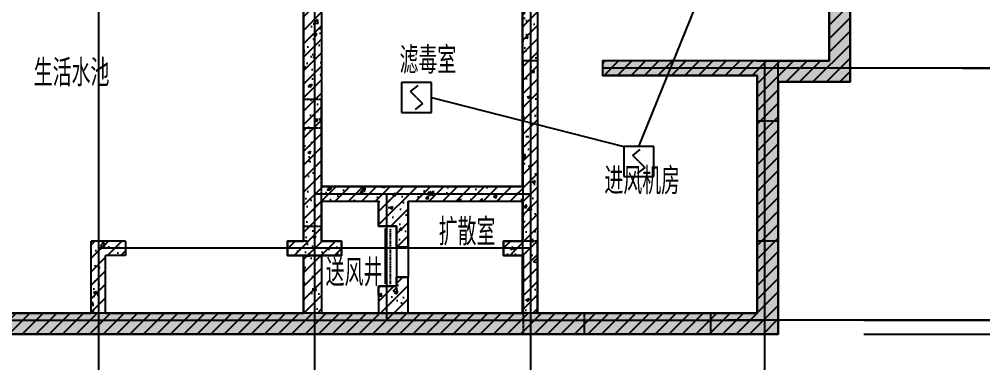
# Model space of a CAD drawing. Extents: x -170759 to 304867, y -311201 to 112352.
# Drawn here: x 97142 to 113200, y -258814 to -253093 of the extents above; entities that cross this region are included whole.
import ezdxf

# ---------------------------------------------------------------- set-up
doc = ezdxf.new("R2010")
doc.units = 0
for name, pattern in [('ACAD_ISO04W100', [30.5, 24, -3, 0.5, -3]), ('DOTE', [2.42, 2, -0.2, 0.02, -0.2]), ('HIDDEN', [0.375, 0.25, -0.125])]:
    doc.linetypes.add(name, pattern=pattern)
doc.layers.get('0').update_dxf_attribs({"linetype": 'CONTINUOUS'})
doc.layers.get('DEFPOINTS').update_dxf_attribs({"linetype": 'CONTINUOUS'})
for name, color, linetype in [('7', 8, 'CONTINUOUS'), ('AXIS', 3, 'CONTINUOUS'), ('DOTE', 251, 'CONTINUOUS'), ('EQUIP', 3, 'CONTINUOUS'), ('TC', 253, 'CONTINUOUS'), ('TEX', 7, 'CONTINUOUS'), ('TXT', 3, 'CONTINUOUS'), ('WAL', 20, 'CONTINUOUS'), ('WALL', 7, 'CONTINUOUS'), ('ZHU', 251, 'CONTINUOUS'), ('ZXX', 2, 'ACAD_ISO04W100'), ('导线', 1, 'CONTINUOUS')]:
    doc.layers.add(name, color=color, linetype=linetype)
doc.styles.add('DIM_FONT', font='SIMPLEX.shx', dxfattribs={"width": 0.8})
doc.styles.add('HZTXT', font='txt.shx', dxfattribs={"width": 0.8, "bigfont": 'hztxt.shx'})
doc.dimstyles.new('NORMAL', dxfattribs={"dimtxt": 300, "dimasz": 1, "dimexe": 250, "dimexo": 300, "dimgap": 150, "dimtad": 1, "dimdec": 0, "dimzin": 0, "dimdsep": 46, "dimtxsty": 'DIM_FONT', "dimblk": '_DIMX', "dimblk1": '_DIMX', "dimblk2": '_DIMX', "dimsah": 1, "dimcen": 2.5, "dimclrt": 7, "dimadec": 0, "dimazin": 0, "dimtfac": 1, "dimtdec": 0, "dimtix": 1, "dimtmove": 2, "dimatfit": 3, "dimldrblk": '_DIMX', "dimfxl": 0, "dimtolj": 1, "dimtzin": 0, "dimarcsym": 0})
pattern_1 = [(50, (50704.1, -264957.1), (546.554, -47.8173), [57.15, -628.65]), (355, (50704.1, -264957.1), (-105.7285, 573.17), [45.72, -502.92]), (100.451, (50749.67, -264961.1), (440.8275, 525.35), [48.57, -534.27]), (46.1842, (50704.1, -264804.7), (813.237, -126.127), [85.725, -942.975]), (96.6356, (50771.9, -264815.2), (712.213, 742.277), [72.855, -801.405]), (351.184, (50704.1, -264804.7), (712.214, 742.275), [68.58, -754.38]), (21, (50780.3, -264842.8), (454.8446, -306.7966), [57.15, -628.65]), (326, (50780.3, -264842.8), (185.406, 552.564), [45.72, -502.92]), (71.4514, (50818.2, -264868.36), (640.2495, 245.7686), [48.57, -534.27]), (37.5, (50704.12, -264957.1), (9.2658, 253.6651), [0, -496.824, 0, -510.54, 0, -504.825]), (7.5, (50704.12, -264957.1), (200.459, 300.5417), [0, -291.084, 0, -485.394, 0, -192.405]), (327.5, (50534.2, -264957.1), (406.7718, -17.1862), [0, -190.5, 0, -594.36, 0, -788.67]), (317.5, (50458, -264957.1), (444.3875, 76.2795), [0, -247.65, 0, -394.716, 0, -560.07])]

# ---------------------------------------------------------------- blocks, each defined once
blk = doc.blocks.new('_DIMX')
blk.add_line((-150, 0), (150, 0))
at = {"const_width": 50}
blk.add_lwpolyline([(-70, -70), (70, 70)], dxfattribs=at)
blk = doc.blocks.new('*D369')
at = {"layer": 'DEFPOINTS', "color": 0}
for p in [(112562, -253907, 0), (115192, -253907), (115378, -258107, 0)]:
    blk.add_point(p, dxfattribs=at)
at = {"layer": 'TC', "color": 0, "lineweight": -2}
for p, q in [((112862, -253907), (115442, -253907)), ((115192, -258106), (115192, -253908)), ((115078, -258107), (114942, -258107))]:
    blk.add_line(p, q, dxfattribs=at)
for p, rotation in [((115192, -253907), 90), ((115192, -258107), 270)]:
    blk.add_blockref('_DIMX', p, dxfattribs=dict(at, rotation=rotation))
at = {"layer": 'TC', "color": 7, "insert": (114892, -256007), "char_height": 300, "attachment_point": 5, "rotation": 90, "style": 'DIM_FONT'}
blk.add_mtext('\\A1;4200', dxfattribs=at)
blk = doc.blocks.new('*D370')
at = {"layer": 'DEFPOINTS', "color": 0}
for p in [(112792, -243707, 0), (116036, -243707), (112562, -258337)]:
    blk.add_point(p, dxfattribs=at)
at = {"layer": 'TC', "color": 0, "lineweight": -2}
for p, q in [((113092, -243707), (116286, -243707)), ((116036, -258336), (116036, -243708)), ((112862, -258337), (116286, -258337))]:
    blk.add_line(p, q, dxfattribs=at)
for p, rotation in [((116036, -243707), 90), ((116036, -258337), 270)]:
    blk.add_blockref('_DIMX', p, dxfattribs=dict(at, rotation=rotation))
at = {"layer": 'TC', "color": 7, "insert": (116336, -252024), "char_height": 300, "attachment_point": 5, "rotation": 90, "style": 'DIM_FONT'}
blk.add_mtext('\\A1;14630', dxfattribs=at)
blk = doc.blocks.new('*D398')
at = {"layer": 'AXIS', "color": 0, "lineweight": -2}
for p, q in [((111217, -258107), (115442, -258107)), ((115192, -258106), (115192, -258105)), ((115192, -258107), (115192, -258337)), ((111217, -258337), (115442, -258337)), ((115192, -258338), (115192, -258339))]:
    blk.add_line(p, q, dxfattribs=at)
at = {"layer": 'DEFPOINTS', "color": 0}
for p in [(110917, -258107, 0), (110917, -258337, 0), (115192, -258337)]:
    blk.add_point(p, dxfattribs=at)
at = {"layer": 'AXIS', "color": 0, "lineweight": -2}
for p, rotation in [((115192, -258107), 270), ((115192, -258337), 90)]:
    blk.add_blockref('_DIMX', p, dxfattribs=dict(at, rotation=rotation))
at = {"layer": 'AXIS', "color": 7, "insert": (114892, -258222), "char_height": 300, "attachment_point": 5, "rotation": 90, "style": 'DIM_FONT'}
blk.add_mtext('\\A1;230', dxfattribs=at)
blk = doc.blocks.new('*D413')
at = {"layer": 'DEFPOINTS', "color": 0}
for p in [(112562, -250607, 0), (115172, -250607), (114407, -253907)]:
    blk.add_point(p, dxfattribs=at)
at = {"layer": 'TC', "color": 0, "lineweight": -2}
for p, q in [((112862, -250607), (115422, -250607)), ((115172, -253906), (115172, -250608)), ((114707, -253907), (115422, -253907))]:
    blk.add_line(p, q, dxfattribs=at)
for p, rotation in [((115172, -250607), 90), ((115172, -253907), 270)]:
    blk.add_blockref('_DIMX', p, dxfattribs=dict(at, rotation=rotation))
at = {"layer": 'TC', "color": 7, "insert": (114872, -252257), "char_height": 300, "attachment_point": 5, "rotation": 90, "style": 'DIM_FONT'}
blk.add_mtext('\\A1;3300', dxfattribs=at)
blk = doc.blocks.new('_LINKPT1')
blk.add_line((0, 0), (0, 0))
blk = doc.blocks.new('M_I14YDH')
for p, q in [((0.5, 0.5), (-0.5, 0.5)), ((-0.5, 0.5), (-0.5, -0.5)), ((-0.2, 0.2), (0.05, 0.4)), ((0.5, -0.5), (0.5, 0.5)), ((0, 0), (-0.2, 0.2)), ((0, 0), (0.2, -0.2)), ((0.2, -0.2), (-0.05, -0.4)), ((-0.5, -0.5), (0.5, -0.5))]:
    blk.add_line(p, q)
for p in [(0, 0.5), (-0.5, 0), (0.5, 0), (0, -0.5)]:
    blk.add_blockref('_LINKPT1', p)
at = {"width": 0.8, "flags": 9}
blk.add_attdef('A', (0, 0), '', height=0.00002, dxfattribs=at)

msp = doc.modelspace()

# ---------------------------------------------------------------- hatches: boundary and pattern name
at = {"layer": 'WALL'}
h = msp.add_hatch(dxfattribs=at)
h.set_pattern_fill('AR-CONC', color=256, scale=3, style=0)
h.set_pattern_definition(pattern_1)
h.paths.add_polyline_path([(81481.64473, -244107.46476), (81481.64473, -243587.46476), (78731.64473, -243587.46476), (78731.64473, -254137.46476), (79931.64473, -254137.46476), (79931.64473, -258337.46476), (109791.64473, -258337.46476), (109791.64473, -254137.46476), (110991.64473, -254137.46476), (110991.64473, -251987.46476), (110941.64473, -251987.46476), (110941.64473, -243587.46476), (110361.64473, -243587.46476), (110361.64473, -243827.46476), (110641.64473, -243827.46476), (110641.64473, -253787.46476), (106861.64473, -253787.46476), (106861.64473, -254027.46476), (109441.64473, -254027.46476), (109441.64473, -257987.46476), (105781.64473, -257987.46476), (80281.64473, -257987.46476), (80281.64473, -253787.46476), (79081.64473, -253787.46476), (79081.64689, -243827.46456), (80031.64473, -243827.46476), (80031.64473, -244107.46476), (80281.64473, -244107.46476), (80281.64473, -243827.46476), (81241.64473, -243827.46476), (81241.64473, -244107.46476)])
h = msp.add_hatch(dxfattribs=at)
h.set_pattern_fill('ANSI31', color=256, scale=50, style=0)
h.set_pattern_definition([(45, (48812.71, -264957.1), (-112.2532, 112.2532), [])])
h.paths.add_polyline_path([(81481.64473, -244107.46476), (81481.64473, -243587.46476), (78731.64473, -243587.46476), (78731.64473, -254137.46476), (79931.64473, -254137.46476), (79931.64473, -258337.46476), (109791.64473, -258337.46476), (109791.64473, -254137.46476), (110991.64473, -254137.46476), (110991.64473, -251987.46476), (110941.64473, -251987.46476), (110941.64473, -243587.46476), (110361.64473, -243587.46476), (110361.64473, -243827.46476), (110641.64473, -243827.46476), (110641.64473, -253787.46476), (106861.64473, -253787.46476), (106861.64473, -254027.46476), (109441.64473, -254027.46476), (109441.64473, -257987.46476), (105781.64473, -257987.46476), (80281.64473, -257987.46476), (80281.64473, -253787.46476), (79081.64473, -253787.46476), (79081.64689, -243827.46456), (80031.64473, -243827.46476), (80031.64473, -244107.46476), (80281.64473, -244107.46476), (80281.64473, -243827.46476), (81241.64473, -243827.46476), (81241.64473, -244107.46476)])
h = msp.add_hatch(dxfattribs=at)
h.set_pattern_fill('AR-CONC', color=256, scale=3, style=0)
h.set_pattern_definition(pattern_1)
h.paths.add_polyline_path([(98341.64473, -252827.46476), (98341.64473, -251987.46476), (101881.64473, -251987.46476), (101881.64473, -251487.46476), (102181.64473, -251487.46476), (102181.64473, -251987.46476), (102661.64473, -251987.46476), (102661.64473, -252227.46476), (102181.64473, -252227.46476), (102181.64473, -255877.46476), (105531.64473, -255877.46476), (105531.64473, -252227.46476), (103561.64473, -252227.46476), (103561.64473, -251987.46476), (105531.64473, -251987.46476), (105531.64473, -251527.46476), (105781.64473, -251527.46476), (105781.64473, -257987.46476), (105531.64473, -257987.46476), (105531.64473, -257027.46476), (105211.64473, -257027.46476), (105212.31083, -256787.46661), (105531.64473, -256788.7137), (105531.64473, -256127.46476), (103621.64455, -256127.46476), (103621.64455, -256888.07186), (103431.64455, -256888.07186), (103431.64455, -256538.07186), (103131.64473, -256538.07186), (103131.64473, -256127.46476), (102181.64473, -256127.46476), (102181.64473, -256787.46476), (102511.64473, -256787.46476), (102511.64473, -257027.46476), (101611.64473, -257027.46476), (102181.64473, -257027.46476), (102181.64473, -257987.46476), (101881.64473, -257987.46476), (101881.64473, -257027.46476), (101611.64473, -257027.46476), (101611.64473, -256787.46476), (101881.64473, -256787.46476), (101881.64473, -252227.46476), (98581.64473, -252227.46476), (98581.64473, -252827.46476)])
h = msp.add_hatch(dxfattribs=at)
h.set_pattern_fill('ANSI31', color=256, scale=50, style=0)
h.set_pattern_definition([(45, (50015.15, -264957.1), (-112.2532, 112.2532), [])])
h.paths.add_polyline_path([(98341.64473, -252827.46476), (98341.64473, -251987.46476), (101881.64473, -251987.46476), (101881.64473, -251487.46476), (102181.64473, -251487.46476), (102181.64473, -251987.46476), (102661.64473, -251987.46476), (102661.64473, -252227.46476), (102181.64473, -252227.46476), (102181.64473, -255877.46476), (105531.64473, -255877.46476), (105531.64473, -252227.46476), (103561.64473, -252227.46476), (103561.64473, -251987.46476), (105531.64473, -251987.46476), (105531.64473, -251527.46476), (105781.64473, -251527.46476), (105781.64473, -257987.46476), (105531.64473, -257987.46476), (105531.64473, -257027.46476), (105211.64473, -257027.46476), (105212.31083, -256787.46661), (105531.64473, -256788.7137), (105531.64473, -256127.46476), (103621.64455, -256127.46476), (103621.64455, -256888.07186), (103431.64455, -256888.07186), (103431.64455, -256538.07186), (103131.64473, -256538.07186), (103131.64473, -256127.46476), (102181.64473, -256127.46476), (102181.64473, -256787.46476), (102511.64473, -256787.46476), (102511.64473, -257027.46476), (101611.64473, -257027.46476), (102181.64473, -257027.46476), (102181.64473, -257987.46476), (101881.64473, -257987.46476), (101881.64473, -257027.46476), (101611.64473, -257027.46476), (101611.64473, -256787.46476), (101881.64473, -256787.46476), (101881.64473, -252227.46476), (98581.64473, -252227.46476), (98581.64473, -252827.46476)])
h = msp.add_hatch(dxfattribs=at)
h.set_pattern_fill('ANSI31', color=256, scale=50, style=0)
h.set_pattern_definition([(45, (51180.74, -264946.23), (-112.2532, 112.2532), [])])
h.paths.add_polyline_path([(98581.64473, -257016.60096), (98911.64473, -257016.60096), (98911.64473, -256896.60096), (98461.64473, -256896.60096), (98461.64473, -257976.60096), (98581.64473, -257976.60096)])
h.paths.add_polyline_path([(98461.64473, -256776.60096), (98341.64473, -256776.60096), (98341.64473, -257976.60096), (98461.64473, -257976.60096)])
h.paths.add_polyline_path([(98911.64473, -256896.60096), (98911.64473, -256776.60096), (98461.64473, -256776.60096), (98461.64473, -256896.60096)])
h = msp.add_hatch(dxfattribs=at)
h.set_pattern_fill('AR-CONC', color=256, scale=3, style=0)
h.set_pattern_definition(pattern_1)
h.paths.add_polyline_path([(98581.64473, -257027.46476), (98911.64473, -257027.46476), (98911.64473, -256907.46476), (98461.64473, -256907.46476), (98461.64473, -257987.46476), (98581.64473, -257987.46476)])
h.paths.add_polyline_path([(98461.64473, -256787.46476), (98341.64473, -256787.46476), (98341.64473, -257987.46476), (98461.64473, -257987.46476)])
h.paths.add_polyline_path([(98911.64473, -256907.46476), (98911.64473, -256787.46476), (98461.64473, -256787.46476), (98461.64473, -256907.46476)])
h = msp.add_hatch(dxfattribs=at)
h.set_pattern_fill('AR-CONC', color=256, scale=3, style=0)
h.set_pattern_definition(pattern_1)
h.paths.add_polyline_path([(103131.64455, -257538.07186), (103131.64455, -257987.46476), (103621.64455, -257987.46476), (103621.64455, -257388.07186), (103431.64455, -257388.07186), (103431.64455, -257538.07186)])
h = msp.add_hatch(dxfattribs=at)
h.set_pattern_fill('ANSI31', color=256, scale=50, style=0)
h.set_pattern_definition([(45, (49719.42, -264957.1), (-112.2532, 112.2532), [])])
h.paths.add_polyline_path([(103131.64455, -257538.07186), (103131.64455, -257987.46476), (103621.64455, -257987.46476), (103621.64455, -257388.07186), (103431.64455, -257388.07186), (103431.64455, -257538.07186)])

# ---------------------------------------------------------------- linework, layer by layer
at = {"layer": '7'}
for p, q in [((103247.08444, -257502.44915, 0), (103247.08444, -256579.09157, 0)), ((103431.64455, -256888.07186, 0), (103431.64455, -257388.07186, 0)), ((103621.64455, -256888.07186, 0), (103621.64455, -257388.07186, 0))]:
    msp.add_line(p, q, dxfattribs=at)
at = {"layer": 'DOTE', "color": 251, "linetype": 'DOTE', "ltscale": 0.5}
for p, q in [((98461.64473, -247907.46476, 0), (98461.64473, -266159.69623, 0)), ((102061.64473, -249587.46476, 0), (102061.64473, -266159.69623, 0)), ((105661.64473, -249707.46476, 0), (105661.64473, -266159.69623, 0)), ((109561.64473, -253787.46476, 0), (109561.64473, -266159.69623, 0)), ((116531.29146, -253907.46476), (106861.64473, -253907.46476, 0)), ((105661.64473, -256007.46476, 0), (102061.64473, -256007.46476, 0)), ((105661.64473, -256007.46476, 0), (103131.64473, -256007.46476, 0)), ((103261.64473, -256007.46476, 0), (103261.64473, -258107.46476, 0)), ((103261.64473, -256007.46476, 0), (103261.64473, -258107.46476, 0)), ((105661.64473, -256907.46476, 0), (98461.64473, -256907.46476, 0)), ((64481.64473, -258107.46476, 0), (109561.64473, -258107.46476, 0)), ((116531.29146, -258107.46476), (108941.46686, -258107.46476, 0))]:
    msp.add_line(p, q, dxfattribs=at)
at = {"layer": 'TEX'}
msp.add_line((64591.64473, -258337.46476, 0), (109791.64473, -258337.46476, 0), dxfattribs=at)
at = {"layer": 'WAL', "color": 2, "linetype": 'HIDDEN'}
msp.add_line((103326.75063, -257506.64625, 0), (103326.75063, -256579.09157, 0), dxfattribs=at)
at = {"layer": 'WALL'}
for p, q in [((110641.64473, -253787.46476, 0), (110641.64473, -245087.53725, 0)), ((110991.64473, -245327.46476, 0), (110991.64473, -254137.46476, 0)), ((101881.64473, -252227.46476, 0), (101881.64473, -256787.46476, 0)), ((102181.64473, -252227.46476, 0), (102181.64473, -255877.46476, 0)), ((105531.64473, -252227.46476, 0), (105531.64473, -255887.46476, 0)), ((105781.64473, -252227.46476, 0), (105781.64473, -257987.46476, 0)), ((109441.64473, -253787.46476, 0), (106861.64473, -253787.46476, 0)), ((106861.64473, -253787.46476, 0), (106861.64473, -254027.46476, 0)), ((109441.64473, -253787.46476, 0), (110641.64473, -253787.46476, 0)), ((109441.64473, -254027.46476, 0), (106861.64473, -254027.46476, 0)), ((109441.64473, -257987.46476, 0), (109441.64473, -254027.46476, 0)), ((109791.64473, -254137.46476, 0), (109791.64473, -258337.46476, 0)), ((110991.64473, -254137.46476, 0), (109791.64473, -254137.46476, 0)), ((105531.64473, -255877.46476, 0), (102181.64473, -255877.46476, 0)), ((102181.64473, -256127.46476, 0), (102181.64473, -256787.46476, 0)), ((103131.64473, -256127.46476, 0), (102181.64473, -256127.46476, 0)), ((103131.64473, -256127.46476, 0), (103131.64473, -256538.07186, 0)), ((105531.64473, -256127.46476, 0), (103621.64455, -256127.46476, 0)), ((105531.64473, -256127.46476, 0), (105531.64473, -257987.46476, 0)), ((98341.64473, -257987.46476, 0), (98341.64473, -256787.46476, 0)), ((98911.64473, -256787.46476, 0), (98341.64473, -256787.46476, 0)), ((98911.64473, -256787.46476, 0), (98911.64473, -257027.46476, 0)), ((101941.64473, -256787.46476, 0), (101611.64473, -256787.46476, 0)), ((101611.64473, -256787.46476, 0), (101611.64473, -257027.46476, 0)), ((102511.64473, -256787.46476, 0), (102181.64473, -256787.46476, 0)), ((102511.64473, -256787.46476, 0), (102511.64473, -257027.46476, 0)), ((105541.64473, -256787.46476, 0), (105211.64473, -256787.46476, 0)), ((105211.64473, -256787.46476, 0), (105211.64473, -257027.46476, 0)), ((105541.64473, -256787.46476, 0), (105211.64473, -256787.46476, 0)), ((105211.64473, -256787.46476, 0), (105211.64473, -257027.46476, 0)), ((105541.64473, -256787.46476, 0), (105211.64473, -256787.46476, 0)), ((98581.64473, -257987.46476, 0), (98581.64473, -257027.46476, 0)), ((98911.64473, -257027.46476, 0), (98581.64473, -257027.46476, 0)), ((101881.64473, -257027.46476, 0), (101611.64473, -257027.46476, 0)), ((101881.64473, -257027.46476, 0), (101881.64473, -257987.46476, 0)), ((102181.64473, -257027.46476, 0), (102181.64473, -257987.46476, 0)), ((102511.64473, -257027.46476, 0), (102181.64473, -257027.46476, 0)), ((105541.64473, -257027.46476, 0), (105211.64473, -257027.46476, 0)), ((105541.64473, -257027.46476, 0), (105211.64473, -257027.46476, 0)), ((105541.64473, -257027.46476, 0), (105211.64473, -257027.46476, 0)), ((103131.64455, -257538.07186, 0), (103131.64455, -257987.46476, 0)), ((103131.64473, -257687.46476, 0), (103131.64473, -257538.07186, 0)), ((94981.64473, -257987.46476, 0), (98341.64473, -257987.46476, 0)), ((98581.64473, -257987.46476, 0), (101881.64473, -257987.46476, 0)), ((102181.64473, -257987.46476, 0), (103131.64455, -257987.46476, 0)), ((103621.64455, -257987.46476, 0), (105531.64473, -257987.46476, 0)), ((105781.64473, -257987.46476, 0), (109441.64473, -257987.46476, 0)), ((108661.64473, -257987.46476, 0), (109441.64473, -257987.46476, 0)), ((108661.64473, -257987.46476, 0), (109441.64473, -257987.46476, 0)), ((109791.64473, -258337.46476, 0), (64591.64473, -258337.46476, 0)), ((79931.64473, -258337.46476, 0), (109791.64473, -258337.46476, 0))]:
    msp.add_line(p, q, dxfattribs=at)
at = {"layer": 'WALL', "color": 7}
for p, q in [((103621.64455, -256888.07186, 0), (103621.64455, -256127.46476, 0)), ((103131.64473, -256538.07186, 0), (103431.64455, -256538.07186, 0)), ((103431.64455, -256888.07186, 0), (103431.64455, -256538.07186, 0)), ((103431.64455, -256538.07186, 0), (103431.64455, -256888.07186, 0)), ((103431.64455, -256888.07186, 0), (103621.64455, -256888.07186, 0)), ((103431.64455, -257538.07186, 0), (103431.64455, -257388.07186, 0)), ((103431.64455, -257388.07186, 0), (103431.64455, -257538.07186, 0)), ((103431.64455, -257388.07186, 0), (103621.64455, -257388.07186, 0)), ((103621.64455, -257987.46476, 0), (103621.64455, -257388.07186, 0)), ((103131.64455, -257538.07186, 0), (103431.64455, -257538.07186, 0))]:
    msp.add_line(p, q, dxfattribs=at)
at = {"layer": 'WALL', "elevation": 0}
msp.add_lwpolyline([(79931.64473, -258337.46476), (109791.64473, -258337.46476), (109791.64473, -254137.46476), (110991.64473, -254137.46476), (110991.64473, -251987.46476), (110941.64473, -251987.46476), (110941.64473, -243587.46476), (110361.64473, -243587.46476), (110361.64473, -243827.46476), (110641.64473, -243827.46476), (110641.64473, -253787.46476), (106861.64473, -253787.46476), (106861.64473, -254027.46476), (109441.64473, -254027.46476), (109441.64473, -257987.46476), (105781.64473, -257987.46476), (80281.64473, -257987.46476)], dxfattribs=at)
at = {"layer": 'ZHU', "elevation": 0}
for points in [[(105781.64473, -251527.46476), (105781.64473, -257987.46476), (105531.64473, -257987.46476), (105531.64473, -257027.46476), (105211.64473, -257027.46476), (105212.31083, -256787.46661), (105531.64473, -256788.7137), (105531.64473, -256127.46476), (103621.64455, -256127.46476), (103621.64455, -256888.07186), (103431.64455, -256888.07186), (103431.64455, -256538.07186), (103131.64473, -256538.07186), (103131.64473, -256127.46476), (102181.64473, -256127.46476), (102181.64473, -256787.46476), (102511.64473, -256787.46476), (102511.64473, -257027.46476), (101611.64473, -257027.46476), (102181.64473, -257027.46476), (102181.64473, -257987.46476), (101881.64473, -257987.46476), (101881.64473, -257027.46476), (101611.64473, -257027.46476), (101611.64473, -256787.46476), (101881.64473, -256787.46476), (101881.64473, -252227.46476)], [(102181.64473, -252227.46476), (102181.64473, -255877.46476), (105531.64473, -255877.46476), (105531.64473, -252227.46476)]]:
    msp.add_lwpolyline(points, dxfattribs=at)
msp.add_lwpolyline([(103131.64455, -257538.07186), (103131.64455, -257987.46476), (103621.64455, -257987.46476), (103621.64455, -257388.07186), (103431.64455, -257388.07186), (103431.64455, -257538.07186)], close=True, dxfattribs=at)
at = {"layer": 'ZXX'}
for p, q in [((102181.64473, -254907.46476, 0), (101881.64473, -254907.46476, 0)), ((102181.64473, -256547.46476, 0), (101881.64473, -256547.46476, 0))]:
    msp.add_line(p, q, dxfattribs=at)
at = {"layer": 'ZXX', "elevation": 0}
for points in [[(105541.64473, -256788.7137), (105541.64473, -253778.80523), (105781.64473, -253778.80523), (105781.64473, -256788.7137), (105541.64473, -256788.7137)], [(109441.64473, -254787.46476), (109791.64473, -254787.46476), (109791.64473, -253787.46476), (106861.64473, -253787.46476), (106861.64473, -254027.46476), (109441.64473, -254027.46476), (109441.64473, -254787.46476)], [(102511.64473, -257027.46476), (102511.64473, -256787.46476), (102181.64473, -256787.46476), (102181.64473, -254427.46476), (101881.64473, -254427.46476), (101881.64473, -256787.46476), (101611.64473, -256787.46476), (101611.64473, -257027.46476), (102511.64473, -257027.46476)], [(106561.64473, -258337.46476), (106561.64473, -257987.46476), (105781.64473, -257987.46476), (105781.64473, -256789.04674), (105211.64473, -256787.46476), (105211.64473, -257027.46476), (105541.64473, -257027.46476), (105541.64473, -258337.46476), (106561.64473, -258337.46476)], [(109791.64473, -256787.46476), (109441.64473, -256787.46476), (109441.64473, -257987.46476), (108661.64473, -257987.46476), (108661.64473, -258337.46476), (109791.64473, -258337.46476), (109791.64473, -256787.46476)]]:
    msp.add_lwpolyline(points, dxfattribs=at)
at = {"layer": '导线'}
for p, q in [((107467.4969, -255212.66671), (108609.44733, -252397.70713)), ((104014.85718, -254394.28152), (107217.4969, -255212.66671))]:
    msp.add_line(p, q, dxfattribs=at)

# ---------------------------------------------------------------- block references
at = {"layer": 'EQUIP', "xscale": 500, "yscale": 500, "zscale": 500}
for p in [(103764.85718, -254394.28152), (107467.4969, -255462.66671)]:
    msp.add_blockref('M_I14YDH', p, dxfattribs=at)

# ---------------------------------------------------------------- texts
at = {"layer": 'TXT', "color": 3, "linetype": 'Continuous', "style": 'HZTXT', "width": 0.7}
for s, p in [('滤毒室', (103479.92891, -254000.24009)), ('生活水池', (97383.5566, -254211.41129, 0)), ('进风机房', (106894.09981, -256010.74979)), ('送风井', (102248.49964, -257538.81822, 0))]:
    msp.add_text(s, height=450, dxfattribs=at).set_placement(p)
msp.add_text('扩散室', height=450, rotation=0.000000003, dxfattribs=at).set_placement((104133.18506, -256860.23955, 0))

# ---------------------------------------------------------------- dimensions: what is measured, and where the dimension line sits
at = {"layer": 'AXIS'}
dim = msp.add_linear_dim(base=(115191.56433, -258337.46476), p1=(110917.40867, -258107.46476, 0), p2=(110917.40867, -258337.46476, 0), angle=90, dimstyle='NORMAL', dxfattribs=at)
dim.commit()
dim.dimension.update_dxf_attribs({"geometry": '*D398', "text_midpoint": (114891.56433, -258222.46476)})
at = {"layer": 'TC'}
dim = msp.add_linear_dim(base=(116036.12017, -243707.46476), p1=(112561.64473, -258337.46476), p2=(112791.64473, -243707.46476, 0), angle=270, dimstyle='NORMAL', dxfattribs=at)
dim.commit()
dim.dimension.update_dxf_attribs({"geometry": '*D370', "text_midpoint": (116336.12017, -252023.63445), "dimtype": 160})
for base, p1, p2, picture, middle in [((115171.6775, -250607.46476), (114407.0668, -253907.46476), (112561.64473, -250607.46476, 0), '*D413', (114871.6775, -252257.46476)), ((115191.56433, -253907.46476), (115377.61294, -258107.46476, 0), (112561.64473, -253907.46476, 0), '*D369', (114891.56433, -256007.46476))]:
    dim = msp.add_linear_dim(base=base, p1=p1, p2=p2, angle=270, dimstyle='NORMAL', dxfattribs=at)
    dim.commit()
    dim.dimension.update_dxf_attribs({"geometry": picture, "text_midpoint": middle})

doc.saveas('drawing.dxf')
